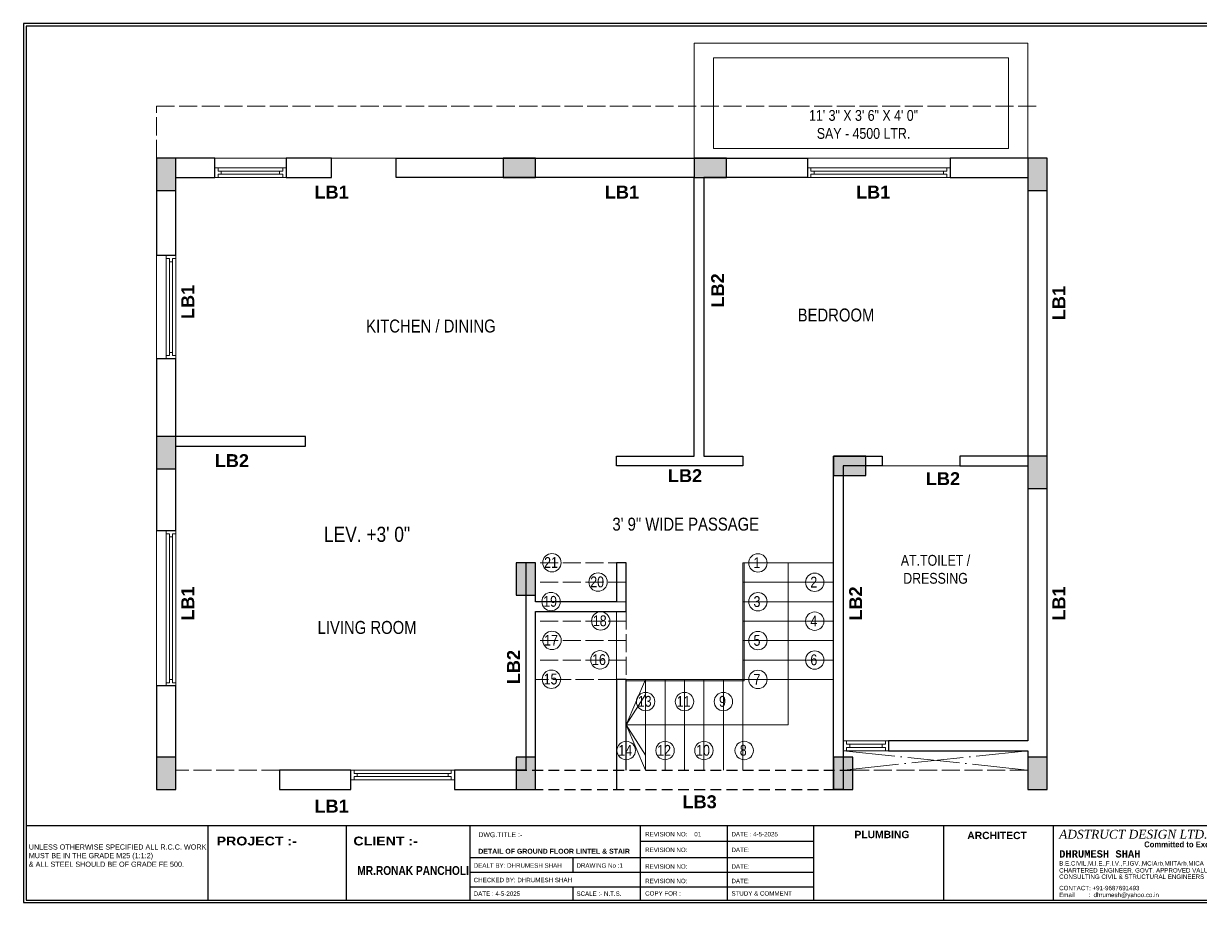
# Model space of a CAD drawing. Header units: millimetres. Extents: x 56222 to 120458, y -162468 to -121287.
# Drawn here: x 117429 to 117974, y -160229 to -159822 of the extents above; entities that cross this region are included whole.
import ezdxf

# ---------------------------------------------------------------- set-up
doc = ezdxf.new("R2010")
doc.units = ezdxf.units.MM
doc.header["$MEASUREMENT"] = 0
for name, pattern in [('ACAD_ISO02W100', [15, 12, -3]), ('ACAD_ISO04W100', [30, 24, -3, 0, -3]), ('HIDDEN', [0.375, 0.25, -0.125])]:
    doc.linetypes.add(name, pattern=pattern)
doc.layers.add('0 @ 1', color=7, linetype='Continuous')
doc.layers.add('GROUND FLOOR  ( Text )', color=251, linetype='Continuous')
for name, color, linetype, lineweight in [('BEAM', 160, 'HIDDEN', 25), ('COLUMN', 1, 'Continuous', 30), ('COLUMN no', 7, 'Continuous', 20), ('FIRST FLOOR', 7, 'Continuous', 9), ('footing', 160, 'Continuous', 25), ('GROUND FLOOR', 7, 'Continuous', 9), ('GROUND FLOOR  ( PLINE )', 251, 'Continuous', 30), ('GROUND FLOOR ( DW_RAIL )', 7, 'Continuous', 9), ('GROUND FLOOR ( STAIR )', 45, 'Continuous', 9)]:
    doc.layers.add(name, color=color, linetype=linetype, lineweight=lineweight)
doc.styles.add('arial', font='GOTHIC.TTF')
doc.styles.add("Cn_BT_0'-0", font='swissc.ttf')
doc.styles.add('style2', font='arial.ttf', dxfattribs={"height": 6})

# ---------------------------------------------------------------- blocks, each defined once
blk = doc.blocks.new('A$Cfb52c977')
for p, q in [((2.3, 71.6), (1154.3, 71.6)), ((171.8, 71.6), (171.8, 2.3)), ((300.5, 71.6), (300.5, 2.3)), ((416, 2.3), (416, 71.6)), ((416, 2.3), (416, 71.6)), ((574.8, 2.3), (574.8, 71.6)), ((655.6, 71.6), (655.6, 2.3)), ((736.4, 2.3), (736.4, 71.6)), ((857.4, 2.3), (857.4, 71.6)), ((959.2, 71.6), (959.2, 2.3)), ((416, 2.3), (416, 62.1)), ((416, 2.3), (416, 62.1)), ((574.8, 57), (736.4, 57)), ((736.4, 41.5), (416, 41.5)), ((511.6, 41.5), (511.6, 28)), ((736.4, 28), (416, 28)), ((736.4, 14.2), (416, 14.2)), ((511.6, 14.2), (511.6, 2.3))]:
    blk.add_line(p, q)
for points in [[(0, 0), (1156.6, 0), (1156.6, 819.1), (0, 819.1)], [(2.3, 2.3), (1154.3, 2.3), (1154.3, 816.8), (2.3, 816.8)]]:
    blk.add_lwpolyline(points, close=True)
at = {"attachment_point": 1, "style": 'style2'}
for s, width, gutter_width, insert, char_height in [('\\pi-16.49954,l16.49954,t16.49954;{\\fArial CE|b0|i0|c0|p34;REVISION NO:    01}', 63.16, 12.6, (579.1, 65.7), 4.125), ('\\pi-16.49954,l16.49954,t16.49954;{\\fArial CE|b0|i0|c0|p34;DATE : 4-5-2025}', 63.16, 12.6, (659.5, 65.7), 4.125), ('{\\fArial CE|b1|i0|c0|p34;PLUMBING}', 67.863, 13.5, (774.1, 66.8), 6.875), ('{\\fArial CE|b1|i0|c0|p34;ARCHITECT}', 67.863, 13.5, (879.2, 65.9), 6.875), ('{\\fDutch801 XBd BT|b0|i1|c0|p18;ADSTRUCT DESIGN LTD.}', 228.171, 13.5, (964.8, 67.7), 8.25), ('{\\fScript MT Bold|b0|i0|c0|p66;Committed to Excellence}', 116.221, 13.5, (1044, 56.8), 5.342), ('\\A1;{\\fArial CE|b0|i0|c0|p34;UNLESS OTHERWISE SPECIFIED ALL R.C.C. WORK MUST BE IN THE GRADE M25 (1:1\\H1.00002x;:2)\\P& ALL STEEL SHOULD BE OF GRADE FE 500.}', 178.654, 13.5, (4.9, 54.1), 4.8124), ('\\pi-16.49954,l16.49954,t16.49954;{\\fArial CE|b0|i0|c0|p34;REVISION NO: }', 63.16, 12.6, (579.1, 51.1), 4.125), ('\\pi-16.49954,l16.49954,t16.49954;{\\fArial CE|b0|i0|c0|p34;DATE:}', 63.16, 12.6, (659.5, 51.1), 4.125), ('{\\fLucida Console|b1|i0|c0|p49;DHRUMESH SHAH}', 130.359, 13.5, (964.8, 48.7), 6.875), ('{\\fArial CE|b0|i0|c0|p34;DEALT BY: DHRUMESH SHAH}', 92.865, 13.5, (419.4, 36.5), 4.125), ('{\\fArial CE|b0|i0|c0|p34;DRAWING No :1}', 67.863, 13.5, (515.1, 36.5), 4.125), ('\\pi-16.49954,l16.49954,t16.49954;{\\fArial CE|b0|i0|c0|p34;REVISION NO: }', 63.16, 12.6, (579.1, 35.6), 4.125), ('\\pi-16.49954,l16.49954,t16.49954;{\\fArial CE|b0|i0|c0|p34;DATE:}', 63.16, 12.6, (659.5, 35.6), 4.125), ('{\\fArial CE|b0|i0|c0|p34;CHECKED BY: DHRUMESH SHAH}', 121.932, 13.5, (419.4, 23), 4.125), ('\\pi-16.49954,l16.49954,t16.49954;{\\fArial CE|b0|i0|c0|p34;REVISION NO: }', 63.16, 12.6, (579.1, 22.1), 4.125), ('\\pi-16.49954,l16.49954,t16.49954;{\\fArial CE|b0|i0|c0|p34;DATE:}', 63.16, 12.6, (659.5, 22.1), 4.125), ('\\pi-16.49954,l16.49954,t16.49954;{\\fArial CE|b0|i0|c0|p34;DATE : 4-5-2025}', 67.863, 13.5, (419.4, 10.3), 4.125), ('{\\fArial CE|b0|i0|c0|p34;SCALE :- N.T.S.}', 67.863, 13.5, (515.1, 10.3), 4.125), ('\\pi-16.49954,l16.49954,t16.49954;{\\fArial CE|b0|i0|c0|p34;COPY FOR :}', 63.16, 12.6, (579.1, 10.5), 4.125), ('\\pi-16.49954,l16.49954,t16.49954;{\\fArial CE|b0|i0|c0|p34;STUDY & COMMENT}', 63.16, 12.6, (659.5, 10.5), 4.125)]:
    blk.add_mtext_dynamic_manual_height_columns(s, width=width, gutter_width=gutter_width, heights=[0], dxfattribs=dict(at, insert=insert, char_height=char_height))
for s, insert, char_height, width in [('{\\fArial Black|b0|i0|c0|p34;\\C7;PROJECT :- }', (179.9, 61.4), 8.25, 378.755), ('{\\fArial Black|b0|i0|c0|p34;\\C7;CLIENT :-\\P\\P \\fSwis721 Cn BT|b1|i0|c0|p34;\\C5;MR.RONAK PANCHOLI}', (307.3, 61.4), 8.25, 378.755), ('{\\fArial CE|b0|i0|c0|p34;\\C7;DWG.TITLE :-\\P\\P\\fArial CE|b1|i0|c0|p34;DETAIL OF GROUND FLOOR LINTEL & STAIR }', (423.7, 65.5), 4.63, 241.863)]:
    blk.add_mtext(s, dxfattribs=dict(at, insert=insert, char_height=char_height, width=width))
at = {"layer": '0 @ 1', "char_height": 4.125, "attachment_point": 1, "style": 'style2'}
for s, width, insert in [('{\\fArial CE|b0|i0|c0|p34;B.E.CIVIL,M.I.E.,F.I.V.,F.IGV.,MCIArb,MIITArb,MICA}', 101.209, (964.8, 38.5)), ('{\\fArial CE|b0|i0|c0|p34;CHARTERED ENGINEER, GOVT. APPROVED VALUER, ARBITRATOR}', 233.021, (964.8, 32)), ('{\\fArial CE|b0|i0|c0|p34;CONSULTING CIVIL & STRUCTURAL ENGINEERS}', 228.867, (964.8, 26.1)), ('{\\fArial CE|b0|i0|c0|p34;CONTACT: +91-9687691493}', 131.124, (964.8, 15.5)), ('{\\fArial CE|b0|i0|c0|p34;Email        :  dhrumesh@yahoo.co.in}', 131.124, (964.8, 9.1))]:
    blk.add_mtext_dynamic_manual_height_columns(s, width=width, gutter_width=13.5, heights=[0], dxfattribs=dict(at, insert=insert))

msp = doc.modelspace()

# ---------------------------------------------------------------- hatches: boundary and pattern name
at = {"layer": 'COLUMN'}
h = msp.add_hatch(color=256, dxfattribs=at)
h.dxf.hatch_style = 1
h.paths.add_polyline_path([(117490.68184, -159899.53143), (117499.68184, -159899.53143), (117499.68184, -159884.53143), (117490.68184, -159884.53143)])
h = msp.add_hatch(color=256, dxfattribs=at)
h.dxf.hatch_style = 1
h.paths.add_polyline_path([(117666.18184, -159893.53143), (117666.18184, -159884.53143), (117651.18184, -159884.53143), (117651.18184, -159893.53143)])
h = msp.add_hatch(color=256, dxfattribs=at)
h.dxf.hatch_style = 1
h.paths.add_polyline_path([(117754.68184, -159893.53143), (117754.68184, -159884.53143), (117739.68184, -159884.53143), (117739.68184, -159893.53143)])
h = msp.add_hatch(color=256, dxfattribs=at)
h.dxf.hatch_style = 1
h.paths.add_polyline_path([(117894.18184, -159899.53143), (117903.18184, -159899.53143), (117903.18184, -159884.53143), (117894.18184, -159884.53143)])
h = msp.add_hatch(color=256, dxfattribs=at)
h.dxf.hatch_style = 1
h.paths.add_polyline_path([(117490.68184, -160028.53143), (117499.68184, -160028.53143), (117499.68184, -160013.53143), (117490.68184, -160013.53143)])
h = msp.add_hatch(color=256, dxfattribs=at)
h.dxf.hatch_style = 1
h.paths.add_polyline_path([(117819.18184, -160031.53143), (117819.18184, -160022.53143), (117804.18184, -160022.53143), (117804.18184, -160031.53143)])
h = msp.add_hatch(color=256, dxfattribs=at)
h.dxf.hatch_style = 1
h.paths.add_polyline_path([(117894.18184, -160037.53143), (117903.18184, -160037.53143), (117903.18184, -160022.53143), (117894.18184, -160022.53143)])
h = msp.add_hatch(color=256, dxfattribs=at)
h.dxf.hatch_style = 1
h.paths.add_polyline_path([(117657.18184, -160087.03143), (117666.18184, -160087.03143), (117666.18184, -160072.03143), (117657.18184, -160072.03143)])
h = msp.add_hatch(color=256, dxfattribs=at)
h.dxf.hatch_style = 1
h.paths.add_polyline_path([(117490.68184, -160177.03143), (117499.68184, -160177.03143), (117499.68184, -160162.03143), (117490.68184, -160162.03143)])
h = msp.add_hatch(color=256, dxfattribs=at)
h.dxf.hatch_style = 1
h.paths.add_polyline_path([(117657.18184, -160177.03143), (117666.18184, -160177.03143), (117666.18184, -160162.03143), (117657.18184, -160162.03143)])
h = msp.add_hatch(color=256, dxfattribs=at)
h.dxf.hatch_style = 1
h.paths.add_polyline_path([(117804.18184, -160177.03143), (117813.18184, -160177.03143), (117813.18184, -160162.03143), (117804.18184, -160162.03143)])
h = msp.add_hatch(color=256, dxfattribs=at)
h.dxf.hatch_style = 1
h.paths.add_polyline_path([(117894.18184, -160177.03143), (117903.18184, -160177.03143), (117903.18184, -160162.03143), (117894.18184, -160162.03143)])

# ---------------------------------------------------------------- linework, layer by layer
at = {"layer": 'BEAM', "ltscale": 20}
for p, q in [((117657.18184, -160168.03143), (117813.18184, -160168.03143)), ((117657.18184, -160177.03143), (117813.18184, -160177.03143))]:
    msp.add_line(p, q, dxfattribs=at)
at = {"layer": 'COLUMN'}
for points in [[(117490.68184, -159899.53143), (117499.68184, -159899.53143), (117499.68184, -159884.53143), (117490.68184, -159884.53143)], [(117666.18184, -159893.53143), (117666.18184, -159884.53143), (117651.18184, -159884.53143), (117651.18184, -159893.53143)], [(117754.68184, -159893.53143), (117754.68184, -159884.53143), (117739.68184, -159884.53143), (117739.68184, -159893.53143)], [(117894.18184, -159899.53143), (117903.18184, -159899.53143), (117903.18184, -159884.53143), (117894.18184, -159884.53143)], [(117490.68184, -160028.53143), (117499.68184, -160028.53143), (117499.68184, -160013.53143), (117490.68184, -160013.53143)], [(117819.18184, -160031.53143), (117819.18184, -160022.53143), (117804.18184, -160022.53143), (117804.18184, -160031.53143)], [(117894.18184, -160037.53143), (117903.18184, -160037.53143), (117903.18184, -160022.53143), (117894.18184, -160022.53143)], [(117657.18184, -160087.03143), (117666.18184, -160087.03143), (117666.18184, -160072.03143), (117657.18184, -160072.03143)], [(117490.68184, -160177.03143), (117499.68184, -160177.03143), (117499.68184, -160162.03143), (117490.68184, -160162.03143)], [(117657.18184, -160177.03143), (117666.18184, -160177.03143), (117666.18184, -160162.03143), (117657.18184, -160162.03143)], [(117804.18184, -160177.03143), (117813.18184, -160177.03143), (117813.18184, -160162.03143), (117804.18184, -160162.03143)], [(117894.18184, -160177.03143), (117903.18184, -160177.03143), (117903.18184, -160162.03143), (117894.18184, -160162.03143)]]:
    msp.add_lwpolyline(points, close=True, dxfattribs=at)
at = {"layer": 'FIRST FLOOR', "color": 1}
for points in [[(117894.18184, -159831.28143), (117739.68184, -159831.28143), (117739.68184, -159884.53143), (117894.18184, -159884.53143)], [(117885.18184, -159838.03143), (117748.68184, -159838.03143), (117748.68184, -159880.03143), (117885.18184, -159880.03143)]]:
    msp.add_lwpolyline(points, close=True, dxfattribs=at)
at = {"layer": 'GROUND FLOOR', "linetype": 'ACAD_ISO02W100', "ltscale": 0.7}
for p, q in [((117490.68184, -159884.53143), (117490.68184, -159860.53143)), ((117547.68184, -160168.03143), (117499.68184, -160168.03143)), ((117894.18184, -160168.03143), (117808.68184, -160168.03143))]:
    msp.add_line(p, q, dxfattribs=at)
at = {"layer": 'GROUND FLOOR'}
for p, q in [((117490.68184, -159884.53143), (117490.68184, -160177.03143)), ((117903.18184, -159884.53143), (117490.68184, -159884.53143)), ((117517.68184, -159884.53143), (117517.68184, -159893.53143)), ((117550.68184, -159884.53143), (117550.68184, -159893.53143)), ((117571.68184, -159884.53143), (117571.68184, -159893.53143)), ((117601.68184, -159884.53143), (117601.68184, -159893.53143)), ((117792.18184, -159884.53143), (117792.18184, -159893.53143)), ((117858.18184, -159884.53143), (117858.18184, -159893.53143)), ((117499.68184, -159893.53143), (117499.68184, -160013.53143)), ((117571.68184, -159893.53143), (117499.68184, -159893.53143)), ((117739.68184, -159893.53143), (117601.68184, -159893.53143)), ((117739.68184, -159893.53143), (117739.68184, -160022.53143)), ((117894.18184, -159893.53143), (117744.18184, -159893.53143)), ((117744.18184, -159893.53143), (117744.18184, -160022.53143)), ((117894.18184, -159893.53143), (117894.18184, -160022.53143)), ((117499.68184, -159929.53143), (117490.68184, -159929.53143)), ((117499.68184, -159977.53143), (117490.68184, -159977.53143)), ((117559.68184, -160013.53143), (117499.68184, -160013.53143)), ((117559.68184, -160013.53143), (117559.68184, -160018.03143)), ((117499.68184, -160018.03143), (117499.68184, -160177.03143)), ((117559.68184, -160018.03143), (117499.68184, -160018.03143)), ((117739.68184, -160022.53143), (117703.68184, -160022.53143)), ((117703.68184, -160027.03143), (117703.68184, -160022.53143)), ((117744.18184, -160022.53143), (117762.18184, -160022.53143)), ((117762.18184, -160022.53143), (117762.18184, -160027.03143)), ((117804.18184, -160022.53143), (117804.18184, -160177.03143)), ((117826.68184, -160022.53143), (117804.18184, -160022.53143)), ((117826.68184, -160022.53143), (117826.68184, -160027.03143)), ((117894.18184, -160022.53143), (117862.68184, -160022.53143)), ((117862.68184, -160022.53143), (117862.68184, -160027.03143)), ((117762.18184, -160027.03143), (117703.68184, -160027.03143)), ((117808.68184, -160027.03143), (117808.68184, -160177.03143)), ((117894.18184, -160027.03143), (117808.68184, -160027.03143)), ((117894.18184, -160027.03143), (117894.18184, -160154.53143)), ((117499.68184, -160057.03143), (117490.68184, -160057.03143)), ((117703.68184, -160090.03143), (117703.68184, -160072.03143)), ((117708.18184, -160094.53143), (117708.18184, -160072.03143)), ((117703.68184, -160177.03143), (117703.68184, -160094.53143)), ((117708.18184, -160168.03143), (117708.18184, -160126.03143)), ((117499.68184, -160129.03143), (117490.68184, -160129.03143)), ((117808.68184, -160154.53143), (117894.18184, -160154.53143)), ((117829.68184, -160154.53143), (117829.68184, -160159.03143)), ((117808.68184, -160159.03143), (117894.18184, -160159.03143)), ((117894.18184, -160159.03143), (117894.18184, -160177.03143)), ((117661.68184, -160168.03143), (117547.68184, -160168.03143)), ((117547.68184, -160168.03143), (117547.68184, -160177.03143)), ((117580.68184, -160177.03143), (117580.68184, -160168.03143)), ((117628.68184, -160177.03143), (117628.68184, -160168.03143))]:
    msp.add_line(p, q, dxfattribs=at)
at = {"layer": 'GROUND FLOOR', "color": 5}
msp.add_line((117708.18184, -160094.53143), (117666.18184, -160094.53143), dxfattribs=at)
at = {"layer": 'GROUND FLOOR', "color": 1, "linetype": 'ACAD_ISO04W100'}
for p, q in [((117808.68184, -160159.03143), (117894.18184, -160168.03143)), ((117894.18184, -160159.03143), (117808.68184, -160168.03143))]:
    msp.add_line(p, q, dxfattribs=at)
at = {"layer": 'GROUND FLOOR', "linetype": 'ACAD_ISO02W100', "ltscale": 0.7}
msp.add_lwpolyline([(117490.68184, -159860.53143), (117898.68184, -159860.53143)], dxfattribs=at)
at = {"layer": 'GROUND FLOOR'}
msp.add_lwpolyline([(117762.18184, -160072.03143), (117762.18184, -160126.03143), (117708.18184, -160126.03143)], dxfattribs=at)
at = {"layer": 'GROUND FLOOR  ( PLINE )'}
for p, q in [((117708.18184, -160126.03143), (117703.68184, -160126.03143)), ((117703.68184, -160126.03143), (117703.68184, -160177.03143)), ((117708.18184, -160168.03143), (117708.18184, -160126.03143))]:
    msp.add_line(p, q, dxfattribs=at)
for points in [[(117517.68184, -159884.53143), (117490.68184, -159884.53143), (117490.68184, -159929.53143), (117499.68184, -159929.53143), (117499.68184, -159893.53143), (117517.68184, -159893.53143)], [(117571.68184, -159884.53143), (117550.68184, -159884.53143), (117550.68184, -159893.53143), (117571.68184, -159893.53143)], [(117601.68184, -159884.53143), (117792.18184, -159884.53143), (117792.18184, -159893.53143), (117744.18184, -159893.53143), (117744.18184, -160022.53143), (117762.18184, -160022.53143), (117762.18184, -160027.03143), (117703.68184, -160027.03143), (117703.68184, -160022.53143), (117739.68184, -160022.53143), (117739.68184, -159893.53143), (117601.68184, -159893.53143)], [(117903.18184, -159884.53143), (117858.18184, -159884.53143), (117858.18184, -159893.53143), (117894.18184, -159893.53143), (117894.18184, -160022.53143), (117862.68184, -160022.53143), (117862.68184, -160027.03143), (117894.18184, -160027.03143), (117894.18184, -160154.53143), (117829.68184, -160154.53143), (117829.68184, -160159.03143), (117894.18184, -160159.03143), (117894.18184, -160177.03143), (117903.18184, -160177.03143)], [(117499.68184, -160018.03143), (117559.68184, -160018.03143), (117559.68184, -160013.53143), (117499.68184, -160013.53143), (117499.68184, -159977.53143), (117490.68184, -159977.53143), (117490.68184, -160057.03143), (117499.68184, -160057.03143)], [(117804.18184, -160022.53143), (117826.68184, -160022.53143), (117826.68184, -160027.03143), (117808.68184, -160027.03143), (117808.68184, -160177.03143), (117804.18184, -160177.03143)], [(117666.18184, -160094.53143), (117708.18184, -160094.53143), (117708.18184, -160072.03143), (117703.68184, -160072.03143), (117703.68184, -160090.03143), (117666.18184, -160090.03143), (117666.18184, -160072.03143), (117661.68184, -160072.03143), (117661.68184, -160168.03143), (117628.68184, -160168.03143), (117628.68184, -160177.03143), (117666.18184, -160177.03143)], [(117499.68184, -160129.03143), (117490.68184, -160129.03143), (117490.68184, -160177.03143), (117499.68184, -160177.03143)], [(117580.68184, -160168.03143), (117547.68184, -160168.03143), (117547.68184, -160177.03143), (117580.68184, -160177.03143)]]:
    msp.add_lwpolyline(points, close=True, dxfattribs=at)
at = {"layer": 'GROUND FLOOR ( DW_RAIL )'}
for points in [[(117550.68184, -159889.03143), (117549.18184, -159889.03143), (117549.18184, -159890.53143), (117547.68184, -159890.53143), (117547.68184, -159892.03143), (117520.68184, -159892.03143), (117520.68184, -159890.53143), (117519.18184, -159890.53143), (117519.18184, -159889.03143), (117517.68184, -159889.03143), (117517.68184, -159893.53143), (117519.18184, -159893.53143), (117519.18184, -159892.03143), (117520.68184, -159892.03143), (117520.68184, -159890.53143), (117547.68184, -159890.53143), (117547.68184, -159892.03143), (117549.18184, -159892.03143), (117549.18184, -159893.53143), (117550.68184, -159893.53143), (117550.68184, -159889.03143), (117517.68184, -159889.03143), (117517.68184, -159893.53143), (117550.68184, -159893.53143)], [(117858.18184, -159889.03143), (117856.68184, -159889.03143), (117856.68184, -159890.53143), (117855.18184, -159890.53143), (117855.18184, -159892.03143), (117795.18184, -159892.03143), (117795.18184, -159890.53143), (117793.68184, -159890.53143), (117793.68184, -159889.03143), (117792.18184, -159889.03143), (117792.18184, -159893.53143), (117793.68184, -159893.53143), (117793.68184, -159892.03143), (117795.18184, -159892.03143), (117795.18184, -159890.53143), (117855.18184, -159890.53143), (117855.18184, -159892.03143), (117856.68184, -159892.03143), (117856.68184, -159893.53143), (117858.18184, -159893.53143), (117858.18184, -159889.03143), (117792.18184, -159889.03143), (117792.18184, -159893.53143), (117858.18184, -159893.53143)], [(117499.68184, -159977.53143), (117499.68184, -159976.03143), (117498.18184, -159976.03143), (117498.18184, -159974.53143), (117496.68184, -159974.53143), (117496.68184, -159932.53143), (117498.18184, -159932.53143), (117498.18184, -159931.03143), (117499.68184, -159931.03143), (117499.68184, -159929.53143), (117495.18184, -159929.53143), (117495.18184, -159931.03143), (117496.68184, -159931.03143), (117496.68184, -159932.53143), (117498.18184, -159932.53143), (117498.18184, -159974.53143), (117496.68184, -159974.53143), (117496.68184, -159976.03143), (117495.18184, -159976.03143), (117495.18184, -159977.53143), (117499.68184, -159977.53143), (117499.68184, -159929.53143), (117495.18184, -159929.53143), (117495.18184, -159977.53143)], [(117499.68184, -160129.03143), (117499.68184, -160127.53143), (117498.18184, -160127.53143), (117498.18184, -160126.03143), (117496.68184, -160126.03143), (117496.68184, -160060.03143), (117498.18184, -160060.03143), (117498.18184, -160058.53143), (117499.68184, -160058.53143), (117499.68184, -160057.03143), (117495.18184, -160057.03143), (117495.18184, -160058.53143), (117496.68184, -160058.53143), (117496.68184, -160060.03143), (117498.18184, -160060.03143), (117498.18184, -160126.03143), (117496.68184, -160126.03143), (117496.68184, -160127.53143), (117495.18184, -160127.53143), (117495.18184, -160129.03143), (117499.68184, -160129.03143), (117499.68184, -160057.03143), (117495.18184, -160057.03143), (117495.18184, -160129.03143)], [(117829.68184, -160154.53143), (117828.18184, -160154.53143), (117828.18184, -160156.03143), (117826.68184, -160156.03143), (117826.68184, -160157.53143), (117811.68184, -160157.53143), (117811.68184, -160156.03143), (117810.18184, -160156.03143), (117810.18184, -160154.53143), (117808.68184, -160154.53143), (117808.68184, -160159.03143), (117810.18184, -160159.03143), (117810.18184, -160157.53143), (117811.68184, -160157.53143), (117811.68184, -160156.03143), (117826.68184, -160156.03143), (117826.68184, -160157.53143), (117828.18184, -160157.53143), (117828.18184, -160159.03143), (117829.68184, -160159.03143), (117829.68184, -160154.53143), (117808.68184, -160154.53143), (117808.68184, -160159.03143), (117829.68184, -160159.03143)], [(117628.68184, -160168.03143), (117627.18184, -160168.03143), (117627.18184, -160169.53143), (117625.68184, -160169.53143), (117625.68184, -160171.03143), (117583.68184, -160171.03143), (117583.68184, -160169.53143), (117582.18184, -160169.53143), (117582.18184, -160168.03143), (117580.68184, -160168.03143), (117580.68184, -160172.53143), (117582.18184, -160172.53143), (117582.18184, -160171.03143), (117583.68184, -160171.03143), (117583.68184, -160169.53143), (117625.68184, -160169.53143), (117625.68184, -160171.03143), (117627.18184, -160171.03143), (117627.18184, -160172.53143), (117628.68184, -160172.53143), (117628.68184, -160168.03143), (117580.68184, -160168.03143), (117580.68184, -160172.53143), (117628.68184, -160172.53143)]]:
    msp.add_lwpolyline(points, close=True, dxfattribs=at)
at = {"layer": 'GROUND FLOOR ( STAIR )', "color": 5, "linetype": 'ACAD_ISO02W100', "ltscale": 0.7}
for p, q in [((117708.18184, -160072.03143), (117666.18184, -160072.03143)), ((117708.18184, -160081.03143), (117666.18184, -160081.03143)), ((117708.18184, -160090.03143), (117666.18184, -160090.03143)), ((117708.18184, -160094.53143), (117708.18184, -160126.03143)), ((117708.18184, -160099.03143), (117666.18184, -160099.03143)), ((117708.18184, -160108.03143), (117666.18184, -160108.03143)), ((117708.18184, -160117.03143), (117666.18184, -160117.03143)), ((117703.68184, -160126.03143), (117666.18184, -160126.03143))]:
    msp.add_line(p, q, dxfattribs=at)
at = {"layer": 'GROUND FLOOR ( STAIR )'}
for p, q in [((117804.18184, -160072.03143), (117762.18184, -160072.03143)), ((117762.18184, -160072.03143), (117762.18184, -160168.03143)), ((117804.18184, -160081.03143), (117762.18184, -160081.03143)), ((117804.18184, -160090.03143), (117762.18184, -160090.03143)), ((117804.18184, -160099.03143), (117762.18184, -160099.03143)), ((117804.18184, -160108.03143), (117762.18184, -160108.03143)), ((117804.18184, -160117.03143), (117762.18184, -160117.03143)), ((117804.18184, -160126.03143), (117708.18184, -160126.03143)), ((117717.18184, -160126.03143), (117717.18184, -160168.03143)), ((117726.18184, -160126.03143), (117726.18184, -160168.03143)), ((117735.18184, -160126.03143), (117735.18184, -160168.03143)), ((117744.18184, -160126.03143), (117744.18184, -160168.03143)), ((117753.18184, -160126.03143), (117753.18184, -160168.03143))]:
    msp.add_line(p, q, dxfattribs=at)
msp.add_lwpolyline([(117708.18184, -160147.03143), (117717.18184, -160126.03143), (117717.18184, -160133.03143), (117708.18184, -160147.03143), (117717.18184, -160168.03143), (117717.18184, -160161.03143), (117708.18184, -160147.03143), (117783.18184, -160147.03143), (117783.18184, -160072.03143)], dxfattribs=at)
msp.add_lwpolyline([(117708.18184, -160126.03143), (117762.18184, -160126.03143), (117762.18184, -160072.03143), (117762.88184, -160072.03143), (117762.88184, -160126.73143), (117708.18184, -160126.73143)], close=True, dxfattribs=at)
for centre in [(117673.79673, -160071.94415), (117769.16668, -160072.03143), (117695.16533, -160080.94415), (117795.47868, -160081.03143), (117673.38644, -160089.94415), (117769.16668, -160090.03143), (117696.37894, -160098.94415), (117795.47868, -160099.03143), (117673.83079, -160107.94415), (117769.16668, -160108.03143), (117696.02064, -160116.94415), (117795.47868, -160117.03143), (117673.58206, -160125.94415), (117769.16668, -160126.03143), (117717.18184, -160136.26147), (117735.18184, -160136.26147), (117753.18184, -160136.26147), (117708.18184, -160158.9389), (117726.18184, -160158.9389), (117744.18184, -160158.9389), (117762.81102, -160158.9389)]:
    msp.add_circle(centre, 4.26444, dxfattribs=at)

# ---------------------------------------------------------------- block references
at = {"layer": 'footing', "xscale": 0.497028347728565, "yscale": 0.497028347728565, "zscale": 0.497028347728565}
msp.add_blockref('A$Cfb52c977', (117429.13445, -160229.33413), dxfattribs=at)

# ---------------------------------------------------------------- texts
at = {"layer": 'COLUMN no', "char_height": 6, "width": 103.943965, "attachment_point": 5, "style": 'arial'}
for s, insert in [('{\\fArial|b1|i0|c0|p34;\\C7;LB1}', (117571.79008, -159900.28428)), ('{\\fArial|b1|i0|c0|p34;\\C7;LB1}', (117706.23199, -159900.28428)), ('{\\fArial|b1|i0|c0|p34;\\C7;LB1}', (117822.52574, -159900.28428)), ('{\\fArial|b1|i0|c0|p34;\\C7;LB2}', (117525.59859, -160024.6708)), ('{\\fArial|b1|i0|c0|p34;\\C7;LB2}', (117735.42396, -160031.63105)), ('{\\fArial|b1|i0|c0|p34;\\C7;LB2}', (117854.87319, -160033.02173)), ('{\\fArial|b1|i0|c0|p34;\\C7;LB3}', (117742.19584, -160182.74123)), ('{\\fArial|b1|i0|c0|p34;\\C7;LB1}', (117571.79008, -160184.71971))]:
    msp.add_mtext(s, dxfattribs=dict(at, insert=insert))
at = {"layer": 'COLUMN no', "char_height": 6, "width": 103.943965, "attachment_point": 5, "rotation": 90, "style": 'arial'}
for s, insert in [('{\\fArial|b1|i0|c0|p34;\\C7;LB2}', (117750.55152, -159945.83717)), ('{\\fArial|b1|i0|c0|p34;\\C7;LB1}', (117505.17941, -159951.15285)), ('{\\fArial|b1|i0|c0|p34;\\C7;LB1}', (117908.54186, -159951.67627)), ('{\\fArial|b1|i0|c0|p34;\\C7;LB1}', (117505.17941, -160090.85937)), ('{\\fArial|b1|i0|c0|p34;\\C7;LB2}', (117814.43728, -160090.85937)), ('{\\fArial|b1|i0|c0|p34;\\C7;LB1}', (117908.54186, -160090.85937)), ('{\\fArial|b1|i0|c0|p34;\\C7;LB2}', (117656.00573, -160120.29681))]:
    msp.add_mtext(s, dxfattribs=dict(at, insert=insert))
at = {"layer": 'GROUND FLOOR  ( Text )', "color": 1, "attachment_point": 5, "style": "Cn_BT_0'-0"}
for s, insert, char_height in [('11\' 3" X 3\' 6" X 4\' 0"\\PSAY - 4500 LTR. ', (117818.09176, -159868.9716), 5), ('LEV. +3\' 0"', (117588.20663, -160058.84246), 7)]:
    msp.add_mtext(s, dxfattribs=dict(at, insert=insert, char_height=char_height))
at = {"layer": 'GROUND FLOOR  ( Text )', "attachment_point": 5, "style": "Cn_BT_0'-0"}
for s, insert, char_height in [('BEDROOM', (117805.34233, -159957.26297), 6), ('KITCHEN / DINING', (117617.7635, -159962.35931), 6), ('3\' 9" WIDE PASSAGE', (117735.77148, -160054.13034), 6), ('21', (117673.37278, -160071.88133), 5), ('1', (117768.74273, -160071.96861), 5), ('AT.TOILET /\\PDRESSING', (117851.41912, -160075.05291), 5), ('20', (117694.74138, -160080.88133), 5), ('2', (117795.05474, -160080.96861), 5), ('19', (117672.96249, -160089.88133), 5), ('3', (117768.74273, -160089.96861), 5), ('LIVING ROOM', (117588.20663, -160101.97365), 6), ('18', (117695.95499, -160098.88133), 5), ('4', (117795.05474, -160098.96861), 5), ('17', (117673.40684, -160107.88133), 5), ('5', (117768.74273, -160107.96861), 5), ('16', (117695.59669, -160116.88133), 5), ('6', (117795.05474, -160116.96861), 5), ('15', (117673.15811, -160125.88133), 5), ('7', (117768.74273, -160125.96861), 5), ('13', (117716.7579, -160136.19864), 5), ('11', (117734.7579, -160136.19864), 5), ('9', (117752.7579, -160136.19864), 5), ('14', (117707.7579, -160158.87607), 5), ('12', (117725.7579, -160158.87607), 5), ('10', (117743.7579, -160158.87607), 5), ('8', (117762.38707, -160158.87607), 5)]:
    msp.add_mtext(s, dxfattribs=dict(at, insert=insert, char_height=char_height))

doc.saveas('drawing.dxf')
